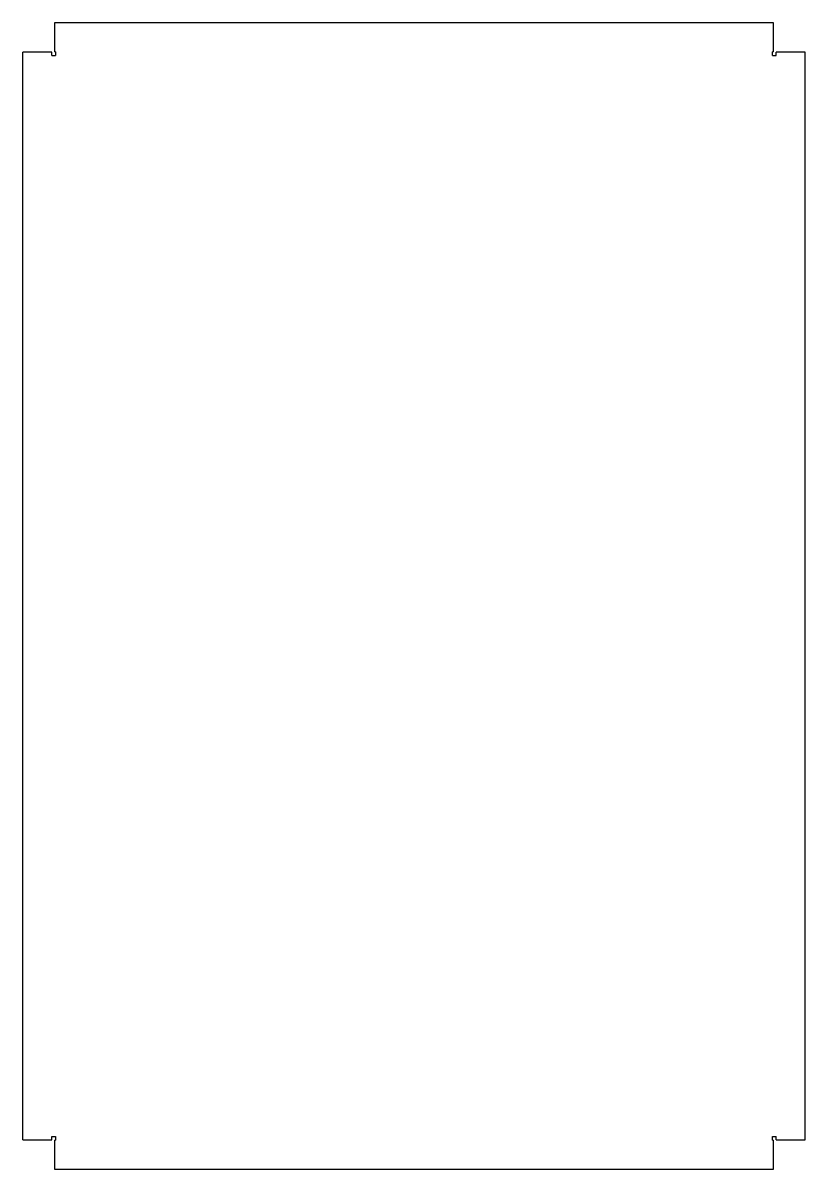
# Model space of a CAD drawing. Header units: millimetres. Extents: x -200 to 335, y -249 to 535.
import ezdxf

# ---------------------------------------------------------------- set-up
doc = ezdxf.new("R2010")
doc.units = ezdxf.units.MM
doc.linetypes.add('K5LT_BASIC', pattern=[0])
doc.layers.add('Системный слой', color=7, linetype='Continuous')

msp = doc.modelspace()

# ---------------------------------------------------------------- linework, layer by layer
at = {"layer": 'Системный слой', "color": 150, "linetype": 'K5LT_BASIC', "lineweight": 30}
for p, q in [((313.62, 535.17), (-178.38, 535.17)), ((-178.38, 535.17), (-178.38, 515.37)), ((313.62, 515.37), (313.62, 535.17)), ((-200, -229.34), (-200, 515.06)), ((-180.2, 515.06), (-200, 515.06)), ((-180.2, 512.86), (-180.2, 515.06)), ((-180.2, 512.86), (-177.68, 512.86)), ((-177.68, 515.37), (-178.38, 515.37)), ((-177.68, 515.37), (-177.68, 512.86)), ((312.92, 512.86), (312.92, 515.37)), ((313.62, 515.37), (312.92, 515.37)), ((312.92, 512.86), (315.43, 512.86)), ((315.43, 512.86), (315.43, 515.06)), ((335.23, 515.06), (315.43, 515.06)), ((335.23, -229.34), (335.23, 515.06)), ((-180.2, -227.14), (-177.68, -227.14)), ((-180.2, -229.34), (-180.2, -227.14)), ((-177.68, -227.14), (-177.68, -229.65)), ((312.92, -227.14), (315.43, -227.14)), ((312.92, -229.65), (312.92, -227.14)), ((315.43, -229.34), (315.43, -227.14)), ((-200, -229.34), (-180.2, -229.34)), ((-178.38, -229.65), (-178.38, -249.45)), ((-178.38, -229.65), (-177.68, -229.65)), ((312.92, -229.65), (313.62, -229.65)), ((313.62, -249.45), (313.62, -229.65)), ((315.43, -229.34), (335.23, -229.34)), ((-178.38, -249.45), (313.62, -249.45))]:
    msp.add_line(p, q, dxfattribs=at)

doc.saveas('drawing.dxf')
